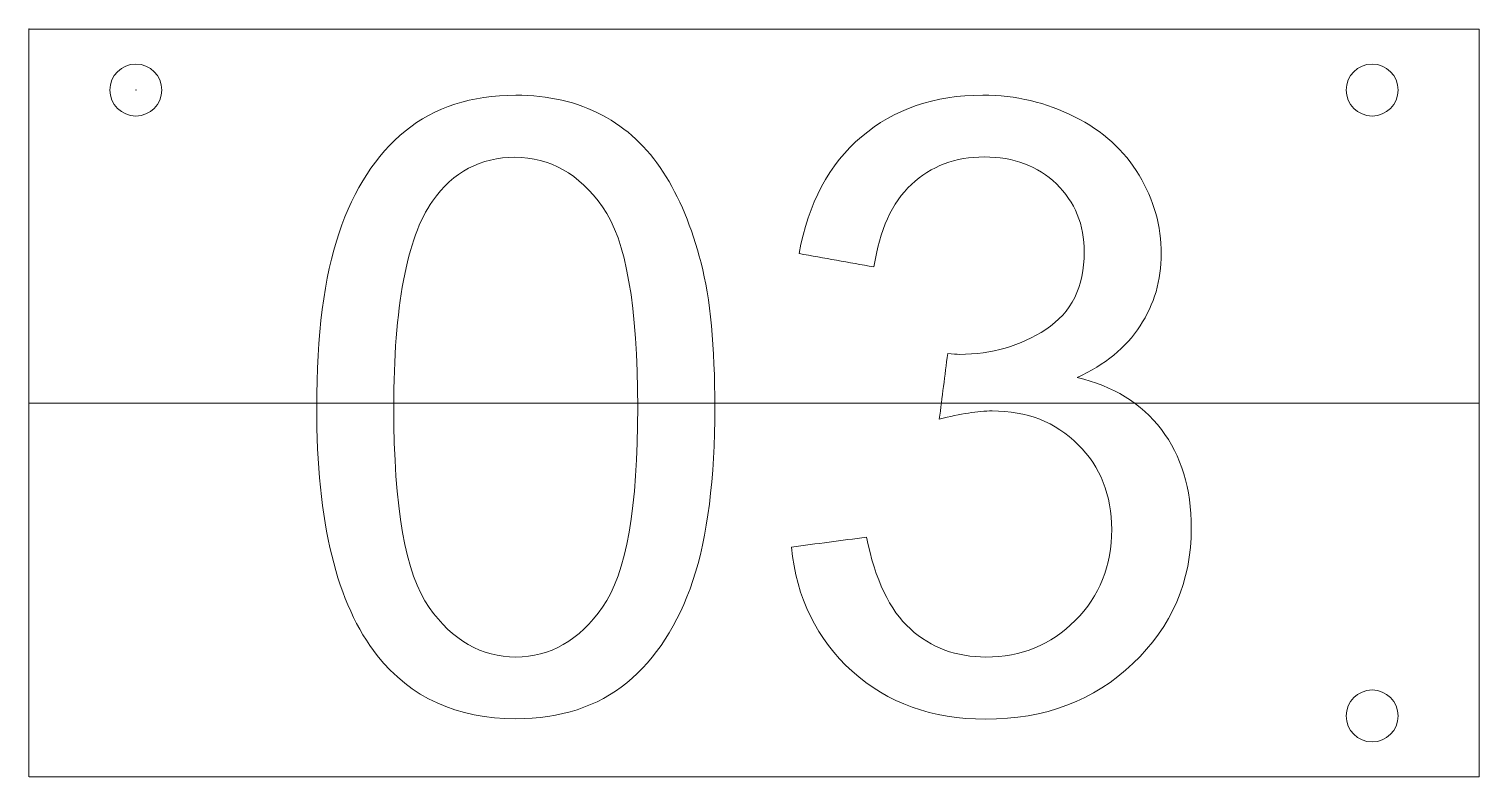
# Model space of a CAD drawing. Header units: millimetres. Extents: x 0 to 95, y -49 to 0.
import ezdxf
from ezdxf.lldxf.tags import DXFTag

# ---------------------------------------------------------------- set-up
doc = ezdxf.new("R2010")
doc.units = ezdxf.units.MM
doc.layers.add('1', color=7, linetype='Continuous', true_color=0xffffff)
doc.layers.add('61', color=7, linetype='Continuous', true_color=0xffffff)
tags = doc.linetypes.add('PHANTOM', pattern=[50.5, 18, -6.5, 6.5, -6.5, 6.5, -6.5]).pattern_tags.tags
tags[14:15] = [DXFTag(74, 4), DXFTag(75, 0), DXFTag(340, '0'), DXFTag(46, 0.0), DXFTag(50, 0.0), DXFTag(44, 0.0), DXFTag(45, 0.0)]
tags[12:13] = [DXFTag(74, 4), DXFTag(75, 0), DXFTag(340, '0'), DXFTag(46, 0.0), DXFTag(50, 0.0), DXFTag(44, 0.0), DXFTag(45, 0.0)]
tags[10:11] = [DXFTag(74, 4), DXFTag(75, 0), DXFTag(340, '0'), DXFTag(46, 0.0), DXFTag(50, 0.0), DXFTag(44, 0.0), DXFTag(45, 0.0)]
tags[8:9] = [DXFTag(74, 4), DXFTag(75, 0), DXFTag(340, '0'), DXFTag(46, 0.0), DXFTag(50, 0.0), DXFTag(44, 0.0), DXFTag(45, 0.0)]
tags[6:7] = [DXFTag(74, 4), DXFTag(75, 0), DXFTag(340, '0'), DXFTag(46, 0.0), DXFTag(50, 0.0), DXFTag(44, 0.0), DXFTag(45, 0.0)]
tags[4:5] = [DXFTag(74, 4), DXFTag(75, 0), DXFTag(340, '0'), DXFTag(46, 0.0), DXFTag(50, 0.0), DXFTag(44, 0.0), DXFTag(45, 0.0)]

msp = doc.modelspace()

# ---------------------------------------------------------------- linework, layer by layer
at = {"layer": '1', "color": 252, "linetype": 'Continuous', "lineweight": 13}
for p, q in [((0, -49), (0, 0)), ((0, -49), (0, 0)), ((0, 0), (95, 0)), ((0, 0), (95, 0)), ((95, 0), (95, -49)), ((95, 0), (95, -49)), ((95, -49), (0, -49)), ((95, -49), (0, -49))]:
    msp.add_line(p, q, dxfattribs=at)
at = {"layer": '1', "color": 163, "linetype": 'Continuous', "lineweight": 18}
for p, q in [((0, 0), (95, 0)), ((0, -49), (0, 0)), ((95, 0), (95, -49)), ((95, -49), (0, -49))]:
    msp.add_line(p, q, dxfattribs=at)
at = {"layer": '1', "color": 163, "linetype": 'PHANTOM', "lineweight": 18}
msp.add_line((0, -24.5), (95, -24.5), dxfattribs=at)
at = {"layer": '1', "color": 252, "linetype": 'Continuous', "lineweight": 13}
for centre in [(7, -4), (7, -4), (88, -4), (88, -4), (88, -45), (88, -45)]:
    msp.add_circle(centre, 1.7, dxfattribs=at)
for points, knots in [([(20.314, -13.356), (21.288, -10.475), (22.731, -8.253), (26.567, -5.122), (28.981, -4.336), (34.04, -4.336), (35.919, -4.776), (39.164, -6.497), (40.498, -7.741), (42.609, -10.999), (43.428, -12.982), (44.639, -17.661), (44.934, -20.813), (44.934, -29.464), (44.456, -33.255), (42.528, -39.024), (41.084, -41.247), (37.248, -44.394), (34.826, -45.179), (28.04, -45.179), (25.008, -43.807), (20.166, -37.706), (18.848, -32.288), (18.848, -20.043), (19.34, -16.237), (20.314, -13.356)], [0, 0, 0, 0, 0.091571, 0.091571, 0.182907, 0.182907, 0.250127, 0.250127, 0.317205, 0.317205, 0.384284, 0.384284, 0.451419, 0.451419, 0.5309, 0.5309, 0.610651, 0.610651, 0.690199, 0.690199, 0.794856, 0.794856, 0.92074, 0.92074, 1, 1, 1, 1]), ([(20.314, -13.356), (19.34, -16.237), (18.848, -20.043), (18.848, -32.288), (20.166, -37.706), (25.008, -43.807), (28.04, -45.179), (34.826, -45.179), (37.248, -44.394), (41.084, -41.247), (42.528, -39.024), (44.456, -33.255), (44.934, -29.464), (44.934, -20.813), (44.639, -17.661), (43.428, -12.982), (42.609, -10.999), (40.498, -7.741), (39.164, -6.497), (35.919, -4.776), (34.04, -4.336), (28.981, -4.336), (26.567, -5.122), (22.731, -8.253), (21.288, -10.475), (20.314, -13.356)], [0, 0, 0, 0, 0.07926, 0.07926, 0.205144, 0.205144, 0.309801, 0.309801, 0.389349, 0.389349, 0.4691, 0.4691, 0.548581, 0.548581, 0.615716, 0.615716, 0.682795, 0.682795, 0.749873, 0.749873, 0.817093, 0.817093, 0.908429, 0.908429, 1, 1, 1, 1]), ([(50.451, -14.707), (51.048, -11.416), (52.415, -8.863), (56.671, -5.245), (59.315, -4.336), (64.66, -4.336), (66.668, -4.813), (70.348, -6.677), (71.762, -7.95), (73.696, -11.195), (74.187, -12.914), (74.187, -16.458), (73.721, -18.038), (71.871, -20.87), (70.496, -21.999), (68.67, -22.834)], [0, 0, 0, 0, 0.186262, 0.186262, 0.372524, 0.372524, 0.500549, 0.500549, 0.628796, 0.628796, 0.756757, 0.756757, 0.878379, 0.878379, 1, 1, 1, 1]), ([(68.67, -22.834), (70.496, -21.999), (71.871, -20.87), (73.721, -18.038), (74.187, -16.458), (74.187, -12.914), (73.696, -11.195), (71.762, -7.95), (70.348, -6.677), (66.668, -4.813), (64.66, -4.336), (59.315, -4.336), (56.671, -5.245), (52.415, -8.863), (51.048, -11.416), (50.451, -14.707)], [0, 0, 0, 0, 0.121621, 0.121621, 0.243243, 0.243243, 0.371204, 0.371204, 0.499451, 0.499451, 0.627476, 0.627476, 0.813738, 0.813738, 1, 1, 1, 1]), ([(26.436, -11.269), (27.786, -9.362), (29.587, -8.404), (34.13, -8.404), (36.045, -9.485), (39.119, -13.817), (39.884, -18.193), (39.884, -31.322), (39.123, -35.685), (36.045, -40.056), (34.146, -41.144), (29.636, -41.144), (27.746, -40.056), (26.207, -37.887)], [0, 0, 0, 0, 0.164766, 0.164766, 0.332528, 0.332528, 0.499869, 0.499869, 0.666378, 0.666378, 0.832886, 0.832886, 1, 1, 1, 1]), ([(26.207, -37.887), (27.746, -40.056), (29.636, -41.144), (34.146, -41.144), (36.045, -40.056), (39.123, -35.685), (39.884, -31.322), (39.884, -18.193), (39.119, -13.817), (36.045, -9.485), (34.13, -8.404), (29.587, -8.404), (27.786, -9.362), (26.436, -11.269)], [0, 0, 0, 0, 0.167114, 0.167114, 0.333622, 0.333622, 0.500131, 0.500131, 0.667472, 0.667472, 0.835234, 0.835234, 1, 1, 1, 1]), ([(55.362, -15.582), (55.722, -13.176), (56.54, -11.375), (59.094, -8.986), (60.682, -8.38), (64.521, -8.38), (66.092, -8.969), (68.535, -11.33), (69.137, -12.824), (69.137, -16.9), (68.302, -18.578), (64.956, -20.766), (63.072, -21.312), (60.78, -21.312), (60.518, -21.287), (60.191, -21.255)], [0, 0, 0, 0, 0.149056, 0.149056, 0.298082, 0.298082, 0.449027, 0.449027, 0.60048, 0.60048, 0.79186, 0.79186, 0.982159, 0.982159, 1, 1, 1, 1]), ([(60.191, -21.255), (60.518, -21.287), (60.78, -21.312), (63.072, -21.312), (64.956, -20.766), (68.302, -18.578), (69.137, -16.9), (69.137, -12.824), (68.535, -11.33), (66.092, -8.969), (64.521, -8.38), (60.682, -8.38), (59.094, -8.986), (56.54, -11.375), (55.722, -13.176), (55.362, -15.582)], [0, 0, 0, 0, 0.017841, 0.017841, 0.20814, 0.20814, 0.39952, 0.39952, 0.550973, 0.550973, 0.701918, 0.701918, 0.850944, 0.850944, 1, 1, 1, 1]), ([(26.207, -37.887), (24.668, -35.709), (23.899, -31.339), (23.899, -18.21), (24.742, -13.708), (26.436, -11.269)], [0, 0, 0, 0, 0.5, 0.5, 1, 1, 1, 1]), ([(26.436, -11.269), (24.742, -13.708), (23.899, -18.21), (23.899, -31.339), (24.668, -35.709), (26.207, -37.887)], [0, 0, 0, 0, 0.5, 0.5, 1, 1, 1, 1]), ([(68.67, -22.834), (71.036, -23.383), (72.878, -24.512), (75.497, -27.95), (76.152, -30.103), (76.152, -36.176), (74.879, -39.143), (69.784, -43.993), (66.567, -45.212), (59.16, -45.212), (56.253, -44.156), (51.605, -39.982), (50.287, -37.273), (49.96, -33.941)], [0, 0, 0, 0, 0.140442, 0.140442, 0.280885, 0.280885, 0.470216, 0.470216, 0.659242, 0.659242, 0.829605, 0.829605, 1, 1, 1, 1]), ([(49.96, -33.941), (50.287, -37.273), (51.605, -39.982), (56.253, -44.156), (59.16, -45.212), (66.567, -45.212), (69.784, -43.993), (74.879, -39.143), (76.152, -36.176), (76.152, -30.103), (75.497, -27.95), (72.878, -24.512), (71.036, -23.383), (68.67, -22.834)], [0, 0, 0, 0, 0.170395, 0.170395, 0.340758, 0.340758, 0.529784, 0.529784, 0.719115, 0.719115, 0.859558, 0.859558, 1, 1, 1, 1]), ([(54.871, -33.287), (55.435, -36.069), (56.389, -38.079), (59.102, -40.53), (60.756, -41.144), (65.012, -41.144), (66.96, -40.342), (70.144, -37.142), (70.938, -35.161), (70.938, -30.536), (70.201, -28.678), (67.254, -25.748), (65.38, -25.02), (62.18, -25.02), (61.026, -25.2), (59.642, -25.568)], [0, 0, 0, 0, 0.139408, 0.139408, 0.27928, 0.27928, 0.446299, 0.446299, 0.614178, 0.614178, 0.774505, 0.774505, 0.934831, 0.934831, 1, 1, 1, 1]), ([(59.642, -25.568), (61.026, -25.2), (62.18, -25.02), (65.38, -25.02), (67.254, -25.748), (70.201, -28.678), (70.938, -30.536), (70.938, -35.161), (70.144, -37.142), (66.96, -40.342), (65.012, -41.144), (60.756, -41.144), (59.102, -40.53), (56.389, -38.079), (55.435, -36.069), (54.871, -33.287)], [0, 0, 0, 0, 0.065169, 0.065169, 0.225495, 0.225495, 0.385822, 0.385822, 0.553701, 0.553701, 0.72072, 0.72072, 0.860592, 0.860592, 1, 1, 1, 1])]:
    msp.add_open_spline(points, degree=3, knots=knots, dxfattribs=at)
at = {"layer": '1', "color": 163, "linetype": 'Continuous', "lineweight": 18}
for points, knots in [([(20.314, -13.356), (19.34, -16.237), (18.848, -20.043), (18.848, -32.288), (20.166, -37.706), (25.008, -43.807), (28.04, -45.179), (34.826, -45.179), (37.248, -44.394), (41.084, -41.247), (42.528, -39.024), (44.456, -33.255), (44.934, -29.464), (44.934, -20.813), (44.639, -17.661), (43.428, -12.982), (42.609, -10.999), (40.498, -7.741), (39.164, -6.497), (35.919, -4.776), (34.04, -4.336), (28.981, -4.336), (26.567, -5.122), (22.731, -8.253), (21.288, -10.475), (20.314, -13.356)], [0, 0, 0, 0, 0.07926, 0.07926, 0.205144, 0.205144, 0.309801, 0.309801, 0.389349, 0.389349, 0.4691, 0.4691, 0.548581, 0.548581, 0.615716, 0.615716, 0.682795, 0.682795, 0.749873, 0.749873, 0.817093, 0.817093, 0.908429, 0.908429, 1, 1, 1, 1]), ([(54.871, -33.287), (53.234, -33.505), (51.597, -33.723), (49.96, -33.941), (50.287, -37.273), (51.605, -39.982), (56.253, -44.156), (59.16, -45.212), (66.567, -45.212), (69.784, -43.993), (74.879, -39.143), (76.152, -36.176), (76.152, -30.103), (75.497, -27.95), (72.878, -24.512), (71.036, -23.383), (68.67, -22.834), (70.496, -21.999), (71.871, -20.87), (73.721, -18.038), (74.187, -16.458), (74.187, -12.914), (73.696, -11.195), (71.762, -7.95), (70.348, -6.677), (66.668, -4.813), (64.66, -4.336), (59.315, -4.336), (56.671, -5.245), (52.415, -8.863), (51.048, -11.416), (50.451, -14.707), (52.088, -14.999), (53.725, -15.291), (55.362, -15.582), (55.722, -13.176), (56.54, -11.375), (59.094, -8.986), (60.682, -8.38), (64.521, -8.38), (66.092, -8.969), (68.535, -11.33), (69.137, -12.824), (69.137, -16.9), (68.302, -18.578), (64.956, -20.766), (63.072, -21.312), (60.78, -21.312), (60.518, -21.287), (60.191, -21.255), (60.008, -22.692), (59.825, -24.13), (59.642, -25.568), (61.026, -25.2), (62.18, -25.02), (65.38, -25.02), (67.254, -25.748), (70.201, -28.678), (70.938, -30.536), (70.938, -35.161), (70.144, -37.142), (66.96, -40.342), (65.012, -41.144), (60.756, -41.144), (59.102, -40.53), (56.389, -38.079), (55.435, -36.069), (54.871, -33.287)], [0, 0, 0, 0, 0.023204, 0.023204, 0.023204, 0.06661, 0.06661, 0.110008, 0.110008, 0.15816, 0.15816, 0.20639, 0.20639, 0.242165, 0.242165, 0.277941, 0.277941, 0.277941, 0.30395, 0.30395, 0.329959, 0.329959, 0.357324, 0.357324, 0.384749, 0.384749, 0.412128, 0.412128, 0.45196, 0.45196, 0.491792, 0.491792, 0.491792, 0.515598, 0.515598, 0.515598, 0.544454, 0.544454, 0.573305, 0.573305, 0.602528, 0.602528, 0.631848, 0.631848, 0.668898, 0.668898, 0.70574, 0.70574, 0.709193, 0.709193, 0.709193, 0.73089, 0.73089, 0.73089, 0.748427, 0.748427, 0.791573, 0.791573, 0.834718, 0.834718, 0.879896, 0.879896, 0.924843, 0.924843, 0.962484, 0.962484, 1, 1, 1, 1]), ([(26.207, -37.887), (24.668, -35.709), (23.899, -31.339), (23.899, -18.21), (24.742, -13.708), (26.436, -11.269), (27.786, -9.362), (29.587, -8.404), (34.13, -8.404), (36.045, -9.485), (39.119, -13.817), (39.884, -18.193), (39.884, -31.322), (39.123, -35.685), (36.045, -40.056), (34.146, -41.144), (29.636, -41.144), (27.746, -40.056), (26.207, -37.887)], [0, 0, 0, 0, 0.207232, 0.207232, 0.414463, 0.414463, 0.414463, 0.51094, 0.51094, 0.60917, 0.60917, 0.707155, 0.707155, 0.804652, 0.804652, 0.902149, 0.902149, 1, 1, 1, 1])]:
    msp.add_open_spline(points, degree=3, knots=knots, dxfattribs=at)
at = {"layer": '1', "color": 252, "linetype": 'Continuous', "lineweight": 13}
for points in [[(50.451, -14.707), (52.088, -14.999), (53.725, -15.291), (55.362, -15.582)], [(55.362, -15.582), (53.725, -15.291), (52.088, -14.999), (50.451, -14.707)], [(59.642, -25.568), (59.825, -24.13), (60.008, -22.692), (60.191, -21.255)], [(60.191, -21.255), (60.008, -22.692), (59.825, -24.13), (59.642, -25.568)], [(49.96, -33.941), (51.597, -33.723), (53.234, -33.505), (54.871, -33.287)], [(54.871, -33.287), (53.234, -33.505), (51.597, -33.723), (49.96, -33.941)]]:
    msp.add_open_spline(points, degree=3, dxfattribs=at)
at = {"layer": '1', "color": 163, "linetype": 'Continuous', "lineweight": 18}
msp.add_point((7, -4), dxfattribs=at)
at = {"layer": '61', "color": 43, "linetype": 'Continuous', "lineweight": 18}
msp.add_point((0, 0), dxfattribs=at)

doc.saveas('drawing.dxf')
